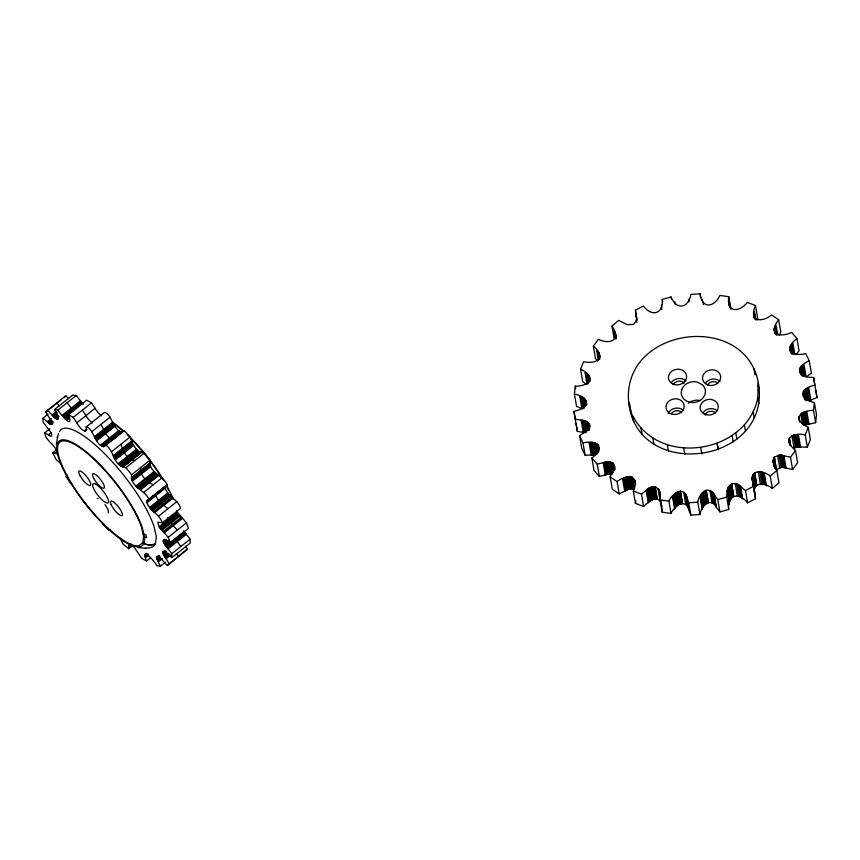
<?xml version="1.0" encoding="UTF-8"?>
<svg xmlns="http://www.w3.org/2000/svg" width="860" height="860" viewBox="0 0 860 860"><rect width="100%" height="100%" fill="white"/><g stroke="black" fill="none" stroke-linecap="round" stroke-linejoin="round"><path stroke-width="1.29" d="M141.545 452.349L123.27 466.851C113.187 464.357 113.81 450.027 105.963 445.233C96.341 451.081 93.794 427.269 86.15 426.979L104.425 412.467C111.649 412.445 115.014 436.848 124.248 430.731L130.247 436.901L132.397 443.62L135.815 448.565L139.739 451.952L144.211 453.156L149.941 460.24C147.554 471.914 163.916 475.892 167.259 484.857L146.608 501.337C148.415 510.722 159.895 513.796 162.25 522.858L180.525 508.357C178.633 499.23 165.604 495.93 165.066 486.287M795.478 450.425L790.501 457.208L779.87 454.897L774.29 457.176L776.322 469.625L781.998 467.216L792.63 469.528L797.607 462.744L795.478 450.425C782.396 439.686 791.34 431.87 805.229 434.848L808.239 427.312C792.823 420.056 798.488 410.424 813.506 410.36L814.388 402.512C798.188 399.212 799.273 388.516 814.871 385.173L813.56 377.465C797.843 377.798 793.898 367.8 809.238 360.748L805.809 353.632C791.501 357.083 783.137 349.171 796.919 338.496L791.587 332.39C779.009 338.356 767.787 333.583 778.655 319.726L771.721 314.986C761.261 323.188 748.576 321.145 755.488 305.526L747.351 302.419C739.084 312.631 726.324 312.911 728.775 296.711L719.917 295.421C714.079 307.568 702.072 309.32 700.062 293.808L690.988 294.399C688.301 308.192 676.798 310.632 671.026 296.969L662.264 299.42C663.447 314.083 651.912 317.211 643.345 306.02L635.4 310.18L636.819 320.35M628.585 401.416C622.5 324.682 752.113 310.256 759.165 388.989C765.25 465.744 635.647 480.149 628.585 401.416L633.766 421.658M629.649 407.575L629.724 403.566M758.875 403.706L757.811 397.535L758.101 382.829M754.435 492.017C752.973 480.568 767.141 483.707 772.323 488.469L778.966 482.825L776.838 470.506L773.151 462.11L774.193 457.305M150.554 557.839L146.49 561.064C140.04 544.541 155.327 562.279 156.939 565.729L160.401 566.192L165.475 562.171M635.97 315.416L636.669 318.415L636.207 320.726L634.282 323.715L632.777 324.446L627.327 324.714L618.63 320.425L611.976 326.069C621.533 339.399 610.815 345.129 598.313 339.367L593.336 346.15C606.375 356.739 597.378 364.79 583.596 361.727L580.575 369.262C595.808 376.099 590.121 386.258 575.308 386.215L574.426 394.052C590.616 397.363 589.551 408.059 573.942 411.402L575.254 419.099L585.499 420.884L589.509 424.378C590.669 430.623 582.929 432.451 579.586 435.827L583.005 442.932C597.313 439.492 605.676 447.404 591.895 458.068L597.227 464.174L607.504 461.583L613.029 462.981C617.34 467.485 611.643 472.645 610.159 476.838L617.093 481.589C627.542 473.387 640.249 475.429 633.325 491.049L641.463 494.156L649.418 487.792L652.869 486.803L656.438 487.319L659.555 491.038L660.039 499.853L662.168 512.184L671.037 513.474L668.908 501.154C671.434 495.027 681.163 486.416 686.183 495.102L688.688 509.668L690.881 515.086L699.954 514.495L697.825 502.175C698.524 494.618 708.006 484.546 713.918 494.124L716.262 507.185L719.928 511.926L728.678 509.475C727.571 494.715 738.901 491.683 747.609 502.874L755.542 498.714L752.178 478.934C751.79 468.485 765.314 471.387 770.195 476.139L772.323 488.469M146.608 501.337L148.984 499.37C145.641 490.393 129.269 486.416 131.655 474.741L125.936 467.668L123.27 466.851M728.678 509.475C727.968 501.853 723.496 489.598 731.538 484.008C737.428 481.804 741.449 487.523 745.48 490.555L747.609 502.874M801.842 413.09L803.971 425.41L815.635 422.679L816.516 414.842L814.388 402.512M56.255 444.512L58.329 433.558M142.76 542.735L143.609 536.371L141.513 527.148A65.435 18.103 51.6 0 0 76.981 445.813A65.435 18.103 51.6 0 0 71.907 484.072A65.435 18.103 51.6 0 0 139.062 545.595L142.76 542.735L144.684 543.789A12.255 11.674 26.2 0 0 155.413 543.993A74.422 20.597 51.6 0 1 151.199 547.336M57.158 437.654L57.308 436.59M699.954 514.495C700.653 506.948 710.134 496.876 716.047 506.454M119.927 537.855A7.718 2.139 51.6 0 1 120.432 539.059L123.077 544.101L128.753 548.766C127.398 542.112 133.171 545.38 135.127 548.702A7.74 2.139 51.6 0 1 138.051 552.937L141.685 558.366L146.49 561.064M86.15 426.979C87.505 433.633 81.732 430.365 79.765 427.044A7.74 2.139 51.6 0 1 76.841 422.808L73.218 417.379L68.413 414.681C74.852 431.204 59.577 413.466 57.964 410.016L54.502 409.553L58.222 417.186L58.039 419.508L54.889 417.971L47.547 410.274L45.763 412.08L51.46 421.163L51.912 424.485L49.514 423.7L43 418.132L48.074 414.101M661.039 501.971C656.008 494.865 647.677 502.541 643.592 506.475L635.454 503.369L635.873 501.036M757.208 320.178L757.617 317.845L755.488 305.526M662.168 512.184L661.781 505.637M632.702 415.498C658.362 467.421 747.232 454.026 757.811 397.535M793.683 448.329L798.015 446.899L807.357 447.168L810.367 439.632L808.239 427.312M671.037 513.474C673.563 507.346 683.291 498.736 688.312 507.421M779.225 335.357L780.783 332.057L778.655 319.726M108.274 512.839L108.252 509.905L105.006 504.465M795.833 354.728L799.047 350.826L796.919 338.496M64.048 397.578L65.822 395.772L68.51 398.546M160.401 566.192L156.896 559.14L156.455 556.517L157.52 556.291L160.014 557.785L167.345 565.471L187.405 549.153L185.577 546.24M187.405 549.153L167.345 565.471M67.273 475.075L65.919 476.375L70.81 483.675L72.552 484.803M158.122 492.113C151.134 496.779 164.604 505.379 167.797 508.819M770.195 476.139L776.838 470.506M610.159 476.838L612.288 489.168L619.221 493.909L628.617 489.297L634.218 489.362L632.089 477.042M47.547 410.274L65.822 395.772M45.763 412.08L60.995 399.997M54.502 409.553L72.778 395.041L76.239 395.514L83.183 404.232M57.964 410.016L76.239 395.514M52.019 414.896L56.083 411.671M52.578 415.595L56.631 412.37M53.148 416.262L57.211 413.036M47.246 421.637L51.299 418.411M53.739 416.885L56.782 414.466M47.827 422.249L50.88 419.831M54.32 417.455L57.362 415.036M48.407 422.798L51.45 420.379M54.889 417.971L57.932 415.552M48.977 423.292L52.019 420.873M55.438 418.401L58.48 415.993M49.514 423.7L51.546 422.088M55.954 418.766L59.007 416.347M50.02 424.034L53.062 421.615M56.427 419.046L58.459 417.433M50.471 424.281L52.503 422.668M62.221 415.305L80.496 400.792M51.234 424.496L53.159 422.862M62.694 416.014L80.969 401.512M63.21 416.724L81.485 402.222M63.758 417.423L82.033 402.921M61.264 463.981L56.244 459.67L52.653 452.887L55.266 453.274A7.74 2.139 51.6 0 0 57.158 453.37C56.631 444.878 45.408 441.373 44.763 432.816L49.837 428.785M64.328 418.1L86.688 400.179L91.493 402.878L95.127 408.306A7.74 2.139 51.6 0 0 98.04 412.542L101.501 415.853M64.909 418.745L68.972 415.52M65.489 419.336L69.552 416.111M66.07 419.863L69.112 417.455M44.763 432.816L48.364 434.859L51.407 432.451M66.628 420.336L69.671 417.917M73.218 417.379L91.493 402.878M76.841 422.808L95.127 408.306M52.653 452.887L56.717 449.662M55.266 453.274L57.297 451.661M84.527 431.064L86.559 429.452M84.893 431.15L86.924 429.538M91.826 431.645L110.102 417.132M94.471 436.687L112.746 422.174M94.654 437.224L112.929 422.722M94.901 437.826L113.176 423.324M95.223 438.471L113.498 423.969M95.61 439.148L113.885 424.646M96.051 439.858L114.326 425.345M96.535 440.567L114.81 426.065M96.653 440.696L114.928 426.194M100.545 445.093L118.831 430.581M101.104 445.523L119.379 431.021M101.63 445.899L119.906 431.397M102.125 446.211L120.411 431.698M102.587 446.437L120.862 431.935M103.006 446.598L121.281 432.096M103.372 446.684L122.657 431.462M103.694 446.695L122.571 431.752M103.953 446.619L124.248 430.731M111.961 451.414L130.247 436.901M113.369 455.574L131.644 441.062M113.359 455.94L131.644 441.438M113.445 456.391L131.72 441.889M113.595 456.918L131.87 442.406M113.821 457.498L132.107 442.986M114.122 458.133L132.397 443.62M114.487 458.799L132.762 444.298M115.24 460.003L133.515 445.502M118.132 463.712L136.407 449.2M118.723 464.303L136.998 449.801M119.314 464.851L137.589 450.35M119.884 465.346L138.159 450.844M120.443 465.776L138.718 451.274M120.97 466.152L139.245 451.65M121.464 466.453L139.739 451.952M121.916 466.69L140.191 452.177M122.335 466.84L140.61 452.338M122.7 466.926L140.975 452.414M123.012 466.926L141.287 452.425M125.936 467.668L144.211 453.156M131.655 474.741L149.941 460.24M131.494 477.784L149.952 463.11M131.397 478.042L149.672 463.54M131.365 478.386L149.64 463.884M131.419 478.816L149.694 464.303M131.548 479.31L149.823 464.808M131.752 479.869L150.027 465.367M132.021 480.493L150.296 465.98M132.365 481.148L150.64 466.636M135.826 486.061L154.101 471.549M136.428 486.685L154.703 472.183M137.019 487.287L155.294 472.774M137.6 487.824L155.886 473.322M138.18 488.319L156.455 473.817M138.729 488.749L157.004 474.247M139.75 489.415L158.025 474.913M140.201 489.652L158.487 475.139M140.621 489.802L158.896 475.29M144.093 492.07L162.368 477.569M146.791 500.789L165.281 486.147M147.275 500.617L167.259 484.857M146.63 501.735L164.905 487.222M146.727 502.208L165.012 487.695M146.909 502.745L165.184 488.243M149.565 507.443L167.85 492.93M150.124 508.152L168.399 493.64M150.704 508.84L168.979 494.339M151.296 509.507L169.571 495.005M151.887 510.141L170.162 495.639M152.478 510.733L170.753 496.231M153.639 511.764L171.914 497.263M154.187 512.194L172.473 497.693M154.714 512.56L172.989 498.048M158.659 516.075L176.934 501.563M128.968 545.659L130.999 544.047M129.011 546.089L131.042 544.477M129.118 546.573L131.139 544.961M128.753 548.766L132.816 545.541M177.461 512.399L186.491 522.805L188.415 528.427L170.14 542.929L168.216 537.306L159.186 526.9L177.461 512.399L176.45 510.517M159.648 527.621L177.923 513.119M160.153 528.352L178.428 513.839M160.691 529.072L178.966 514.57M161.25 529.781L179.525 515.28M161.82 530.469L180.095 515.968M163.002 531.77L181.288 517.269M163.604 532.361L181.879 517.849M164.185 532.899L182.46 518.397M144.77 554.958L146.802 553.346M144.813 555.377L146.845 553.775M183.61 530.813L190.103 539.198L190.178 543.111L171.903 557.613L171.828 553.711L165.335 545.326L163.25 541.348L165.281 539.736M168.216 537.306L186.491 522.805M145.082 556.399L148.124 553.98M163.464 541.929L166.507 539.51M145.308 556.979L148.35 554.56M163.733 542.553L166.786 540.134M145.587 557.613L148.629 555.195M164.066 543.208L167.109 540.789M164.443 543.896L168.506 540.671M164.873 544.606L168.936 541.381M165.335 545.326L169.399 542.101M165.84 546.046L184.115 531.544M166.378 546.766L184.653 532.265M166.937 547.476L185.212 532.974M167.517 548.175L185.792 533.662M156.423 557.549L158.444 555.936M169.13 563.666L162.938 553.378L162.68 552.367L164.712 550.755M162.776 552.84L164.808 551.228M156.52 558.022L159.562 555.614M168.108 548.831L186.383 534.329M162.938 553.378L165.991 550.959M156.681 558.559L159.724 556.14M163.163 553.958L166.206 551.539M156.896 559.14L159.949 556.721M163.432 554.582L166.485 552.163M163.766 555.237L166.808 552.819M157.509 560.43L160.562 558.011M164.142 555.925L167.195 553.507M157.896 561.118L160.938 558.699M164.572 556.635L168.635 553.41M158.326 561.827L162.389 558.602M165.045 557.355L169.108 554.13M165.55 558.075L169.613 554.851M171.828 553.711L190.103 539.198M166.088 558.796L171.161 554.775M745.48 490.555L753.414 486.394L752.178 478.934M591.895 458.068L594.024 470.398L599.355 476.504L608.729 473.989L612.288 474.161M807.056 388.365L809.185 400.685L817 397.492L815.688 389.795M115.1 437.987C108.231 442.631 103.641 428.731 100.964 424.388M110.521 529.781L108.93 530.512L102.931 524.331L102.232 522.256M150.199 547.745L144.91 548.25M713.918 494.124L717.799 499.606L726.549 497.155M579.586 435.827L581.715 448.146L585.133 455.262L595.7 454.843M97.18 498.424L97.954 498.37M686.183 495.102L688.753 502.767L697.825 502.175M573.942 411.402L577.383 431.43L585.079 432.58L582.951 420.26M706.243 490.275L708.468 502.606M138.019 547.562L145.985 548.357M700.33 400.523L697.224 400.147A12.137 10.406 -9.8 0 0 688.484 403.179M660.039 499.853L668.908 501.154M162.25 522.858L159.637 522.471A7.74 2.139 51.6 0 0 157.745 522.375L159.186 526.9M574.426 394.052L576.555 406.382L582.768 408.887M135.074 460.412C127.119 459.638 122.561 451.253 121.099 444.158M142.996 533.694L145.91 534.78L146.576 537.683L143.609 536.371M143.953 543.434L144.674 543.832A12.234 11.352 7.5 0 0 155.456 543.617L156.369 536.844L153.983 526.352A74.422 20.597 51.6 0 0 104.673 453.768A74.422 20.597 51.6 0 0 59.48 431.741M170.14 542.929L164.131 539.392L163.067 540.101L163.25 541.348M153.23 484.825C147.038 481.492 139.094 475.344 140.803 467.496M142.771 542.671L143.695 543.305M715.348 412.821L714.176 411.962A6.074 5.203 -9.8 0 0 705.071 414.993M586.273 384.312L582.704 381.582L580.575 369.262M92.246 423.012L88.903 419.798A7.74 2.139 51.6 0 1 85.989 415.552L82.356 410.123M171.903 557.613L164.883 551.712L162.981 551.26L162.68 552.367M56.685 403.028L59.372 405.802M177.353 530.061L170.387 522.525L167.313 517.763M73.466 410.854L67.102 402.77M83.237 501.004L88.967 508.077M684.098 383.216L683.668 382.668A6.074 5.203 -9.8 0 0 673.38 384.839M597.463 361.039L595.464 358.469L593.336 346.15M180.965 546.455L174.978 538.79M176.44 553.496L178.267 556.409M755.542 498.714L752.145 478.149M758.047 385.151L759.165 388.989M813.56 377.465L817 397.492M809.238 360.748L811.367 373.068L806.164 377.024L804.036 364.704M813.506 410.36L815.635 422.679M808.787 387.989L810.915 400.308M807.905 388.129L810.034 400.448M803.208 365.016L805.121 376.11M802.434 365.425L804.347 376.519M806.239 388.698L808.153 399.792M801.724 365.919L803.423 375.777M805.476 389.118L807.389 400.212M801.09 366.478L802.788 376.336M804.777 389.623L806.691 400.717M800.542 367.113L802.036 375.734M804.164 390.204L805.863 400.061M800.101 367.79L801.37 375.186M799.596 369.048L800.445 373.971M803.326 391.332L804.82 399.964M806.895 411.865L809.024 424.195M806.013 411.822L808.142 424.141M805.132 411.875L807.26 424.206M792.899 343.377L794.823 354.471M804.25 412.037L806.379 424.367M792.178 343.849L793.887 353.707M791.533 344.398L793.232 354.255M803.401 412.295L805.53 424.625M790.963 345.021L792.458 353.643M802.595 412.649L804.724 424.969M790.501 345.688L791.995 354.309M790.136 346.397L791.2 352.568M805.229 434.848L807.357 447.168M789.888 347.15L790.953 353.31M789.738 348.461L790.383 352.159M800.735 414.025L802.445 423.883M798.8 416.777L799.649 421.712M798.746 416.853L799.585 421.927M798.467 434.956L800.596 447.275M797.639 434.73L799.768 447.05M796.768 434.601L798.897 446.931M795.887 434.579L798.015 446.899M776.053 325.241L777.752 335.099M795.005 434.655L797.134 446.985M775.473 325.843L776.967 334.465M794.135 434.837L796.263 447.157M774.989 326.499L776.472 335.131M774.602 327.208L775.881 334.604M793.286 435.117L795.414 447.437M774.333 327.95L775.183 332.885M774.172 328.713L775.021 333.637M774.129 329.477L774.774 333.228M791.963 435.805L794.092 448.135M789.34 438.106L790.62 445.502M789.276 438.17L790.555 445.566M789.093 439.331L790.157 445.502M788.986 440.116L789.63 443.814M788.986 440.89L789.62 444.588M790.501 457.208L792.63 469.528M783.987 455.918L786.115 468.238M783.256 455.52L785.384 467.84M782.46 455.219L784.589 467.539M781.622 455.015L783.75 467.335M780.751 454.908L782.88 467.227M779.87 454.897L781.998 467.216M754.457 311.341L755.951 319.974M778.988 454.994L781.116 467.324M754.048 312.04L755.327 319.436M753.758 312.782L754.822 318.942M753.575 313.535L754.22 317.233M753.51 314.298L754.166 318.275M777.526 455.402L779.654 467.733M774.376 457.122L776.419 469.495M773.796 458.283L775.709 469.366M774.838 465.604L775.473 469.302M773.473 459.025L774.967 467.646M774.322 464.981L774.753 467.442M773.258 459.788L774.538 468.012M773.129 460.562L773.978 465.486M773.086 461.336L773.946 466.27M753.983 368.757L755.048 374.917M764.314 473.527L766.443 485.846M753.124 411.875L754.188 418.046M763.712 472.989L765.841 485.309M763.035 472.527L765.163 484.846M762.293 472.14L764.422 484.47M761.487 471.861L763.615 484.18M760.638 471.667L762.766 483.997M759.767 471.581L761.895 483.911M728.775 296.711L730.903 309.041M729.366 302.505L730.43 308.665M729.172 303.257L729.807 306.956M758.251 471.678L760.38 484.008M729.087 304.021L729.506 306.483M754.758 472.721L756.789 485.072M754.532 472.86L756.66 485.18M753.876 473.731L756.005 486.061M753.371 474.397L755.499 486.728M744.362 424.872L745.426 431.032M752.941 475.107L755.069 487.426M752.607 475.838L754.736 488.168M752.36 476.601L754.489 488.921M752.199 477.375L754.972 493.479M735.687 432.505L736.751 438.675M732.129 435.633L733.193 441.793M740.567 486.76L742.696 499.09M740.148 486.104L742.277 498.435M739.621 485.513L741.75 497.832M739.009 484.986L741.137 497.306M738.321 484.535L740.449 496.865M737.558 484.18L739.686 496.5M736.751 483.911L738.88 496.231M735.268 483.696L737.396 496.016M702.986 302.161L703.415 304.623M702.255 299.226L702.684 302.462M700.062 293.808L700.696 297.495M731.634 483.987L733.763 496.317M731.538 484.008L733.666 496.327M731.376 484.083L733.505 496.403M730.505 484.803L732.634 497.134M729.839 485.352L731.967 497.682M729.237 485.964L731.365 498.284M728.71 486.62L730.839 498.94M728.259 487.308L730.387 499.638M727.893 488.039L730.022 500.359M727.625 488.792L729.753 501.111M727.442 489.566L729.57 501.885M727.356 490.34L729.484 502.659M727.366 491.114L729.592 504.207M717.251 443.438L718.315 449.597M717.1 443.513L718.164 449.673M688.656 299.387L689.075 301.849M717.799 499.606L719.928 511.926M714.133 494.855L716.262 507.185M713.585 493.436L715.713 505.755M713.144 492.791L715.273 505.11M712.607 492.21L714.735 504.53M711.972 491.694L714.101 504.014M711.274 491.264L713.402 503.584M709.909 490.748L712.037 503.068M700.739 447.737L701.803 453.897M674.681 301.709L675.1 304.182M706.082 490.318L708.21 502.638M705.039 490.856L707.167 503.175M671.026 296.969L671.445 299.43M704.243 491.253L706.372 503.573M703.501 491.726L705.63 504.046M702.813 492.253L704.942 504.583M702.19 492.844L704.318 505.164M701.642 493.489L703.77 505.809M701.169 494.167L703.297 506.497M700.782 494.887L702.91 507.217M700.481 495.639L702.609 507.959M700.276 496.403L702.405 508.733M700.169 497.177L702.297 509.507M662.264 299.42L662.684 301.881M661.351 304.687L661.77 307.149M661.372 307.009L661.802 309.471M683.732 448.243L684.796 454.402M688.753 502.767L690.881 515.086M686.43 495.822L688.688 509.668M685.828 494.414L687.957 506.733M685.366 493.78L687.495 506.11M684.807 493.21L686.936 505.54M683.657 492.414L685.786 504.745M680.357 491.221L682.485 503.551M680.271 491.2L682.399 503.519M680.099 491.2L682.227 503.53M678.959 491.512L681.088 503.842M678.078 491.748L680.206 504.067M677.239 492.049L679.368 504.379M676.433 492.436L678.562 504.755M667.371 444.932L668.435 451.091M675.67 492.887L677.798 505.207M674.96 493.404L677.089 505.723M674.326 493.973L676.454 506.303M673.756 494.608L675.885 506.927M673.262 495.274L675.39 507.604M672.853 495.994L674.982 508.314M672.531 496.725L674.659 509.055M635.4 310.18L636.916 319.834M636.454 319.974L636.884 322.435M652.783 438.019L653.847 444.179M659.706 491.78L660.125 494.253M659.287 490.318L660.136 495.252M659.652 493.317L660.071 495.779M658.911 489.641L659.975 495.801M659.448 494.07L661.576 506.389M658.018 488.62L660.147 500.95M655.191 486.76L657.32 499.09M654.944 486.695L657.072 499.015M653.772 486.76L655.9 499.079M652.869 486.803L654.997 499.133M651.966 486.932L654.095 499.252M640.958 427.979L642.022 434.139M651.095 487.136L653.224 499.466M650.235 487.426L652.364 499.746M649.418 487.792L651.547 500.112M648.644 488.222L650.773 500.541M647.924 488.716L650.053 501.047M647.268 489.275L649.397 501.606M646.677 489.899L648.805 502.219M646.161 490.555L648.289 502.885M615.502 333.702L616.147 337.399M615.255 332.96L616.104 337.894M614.911 332.261L616.115 338.474M614.491 331.594L615.771 338.98M613.976 330.971L615.255 338.367M641.463 494.156L643.592 506.475M611.976 326.069L614.104 338.388M635.067 480.762L635.669 483.976M634.497 479.579L635.142 483.277M632.304 477.16L634.228 488.254M630.939 476.859L633.067 489.19M633.325 491.049L635.454 503.369M630.068 476.719L632.197 489.05M629.176 476.666L631.304 488.985M628.273 476.687L630.401 489.007M627.37 476.784L629.499 489.114M626.488 476.977L628.617 489.297M625.629 477.236L627.757 489.566M624.801 477.579L626.929 489.91M624.016 477.999L626.144 490.318M623.274 478.472L625.403 490.802M622.597 479.02L624.726 491.339M599.291 353.428L599.925 357.126M598.925 352.729L599.775 357.663M598.474 352.073L599.753 359.469M597.947 351.471L599.226 358.867M597.345 350.923L598.829 359.544M596.668 350.428L598.377 360.297M614.459 465.808L615.104 469.56M617.093 481.589L619.221 493.909M613.029 462.981L614.309 470.377M611.804 462.4L613.503 472.258M611.009 462.078L612.707 471.936M610.159 461.831L612.083 472.925M609.299 461.669L611.428 473.989M608.407 461.583L610.536 473.914M607.504 461.583L609.633 473.914M606.601 461.669L608.729 473.989M605.72 461.831L607.848 474.161M604.849 462.078L606.977 474.397M589.605 377.046L590.347 381.034M589.304 376.325L589.938 380.023M588.917 375.648L589.766 380.571M604.01 462.4L606.139 474.72M588.444 375.003L589.509 381.163M587.896 374.412L589.164 381.808M603.204 462.787L605.332 475.118M587.272 373.874L588.756 382.506M586.584 373.412L588.283 383.27M598.366 444.835L599.334 449.963M585.832 373.004L587.745 384.097M585.037 372.681L586.95 383.764M597.463 444.212L598.743 451.608M596.786 443.728L598.28 452.36M596.055 443.319L597.754 453.177M595.26 442.975L597.184 454.069M594.432 442.706L596.346 453.8M593.572 442.524L595.486 453.607M597.227 464.174L599.355 476.504M586.197 401.039L586.842 404.738M585.875 400.33L586.509 404.028M585.466 399.653L586.316 404.587M592.691 442.416L594.819 454.736M584.972 399.029L586.036 405.189M589.509 424.378L589.938 426.839M584.402 398.449L585.671 405.845M588.767 423.356L589.616 428.28M591.788 442.395L593.916 454.714M588.251 422.744L589.519 430.14M583.757 397.933L585.251 406.565M587.659 422.185L588.928 429.57M583.048 397.481L584.757 407.339M590.884 442.448L593.013 454.779M586.993 421.679L588.487 430.312M582.295 397.094L584.209 408.188M586.273 421.25L587.767 429.871M589.992 442.599L592.121 454.918M581.478 396.793L583.403 407.887M585.499 420.884L587.197 430.742M589.121 442.814L591.25 455.144M580.64 396.557L582.553 407.651M584.682 420.594L586.595 431.688M579.758 396.406L581.887 408.737M583.822 420.389L585.95 432.709M582.048 420.217L584.176 432.537M575.308 386.215L575.738 388.677M581.156 420.25L583.284 432.58M583.005 442.932L585.133 455.262M688.559 508.152L688.677 508.905M576.071 423.722L577.383 431.43M43 418.132L43.075 422.034L50.45 431.849L51.804 434.923L51.105 436.321A7.718 2.139 51.6 0 1 48.364 434.859M114.896 424.507A65.435 18.103 51.6 0 1 121.787 430.108M130.139 437.933A65.435 18.103 51.6 0 1 148.017 458.262M150.414 461.401A65.435 18.103 51.6 0 1 151.973 463.486M152.736 464.529A65.435 18.103 51.6 0 1 161.272 477.171M166.421 486.007A65.435 18.103 51.6 0 1 168.614 490.221M170.882 495.059A65.435 18.103 51.6 0 1 172.312 498.52M112.445 422.088A66.779 18.479 51.6 0 1 123.442 430.989M127.237 434.526A66.779 18.479 51.6 0 1 163.927 480.772M166.507 485.276A66.779 18.479 51.6 0 1 173.129 499.144M707.5 385.409A6.074 5.203 -9.8 0 1 708.21 384.162L709.253 383.087A6.074 5.203 -9.8 0 1 713.649 381.636L715.197 381.84A6.074 5.203 -9.8 0 1 717.788 383.238M671.241 413.81A6.074 5.203 -9.8 0 1 681.69 412.736M668.091 413.692A9.105 7.804 -9.8 0 1 683.517 410.435M671.585 382.238A9.105 7.804 -9.8 0 1 685.947 380.851M705.705 382.808A9.105 7.804 -9.8 0 1 720.067 381.421M703.007 412.768A9.105 7.804 -9.8 0 1 717.304 410.704M681.862 389.365L681.27 392.074A12.137 10.406 -9.8 0 0 684.323 399.481L686.71 401.158L692.655 402.587A12.137 10.406 -9.8 0 0 704.824 394.88L705.415 392.181A12.137 10.406 -9.8 0 0 702.373 384.764L697.137 382.034L694.031 381.668A12.137 10.406 -9.8 0 0 681.862 389.365M95.621 484.158L94.17 483.61A12.137 3.365 51.6 0 0 94.342 489.996L95.836 492.479A12.137 3.365 51.6 0 0 105.565 502.466L107.016 503.014A12.137 3.365 51.6 0 0 106.855 496.628L105.35 494.145A12.137 3.365 51.6 0 0 95.621 484.158M144.491 537.253L142.351 527.836A66.779 18.479 51.6 0 0 70.477 441.621A66.779 18.479 51.6 0 0 84.302 502.476A66.779 18.479 51.6 0 0 144.491 537.253M111.047 504.454A9.105 2.515 51.6 0 0 121.4 515.688A9.105 2.515 51.6 0 0 116.885 505.024A9.105 2.515 51.6 0 0 111.047 504.454M80.001 475.644A9.105 2.515 51.6 0 0 90.3 485.438A9.105 2.515 51.6 0 0 83.957 473.613A9.105 2.515 51.6 0 0 80.001 475.644M93.719 478.407A9.105 2.515 51.6 0 0 104.017 488.2A9.105 2.515 51.6 0 0 97.674 476.365A9.105 2.515 51.6 0 0 93.719 478.407M669.983 413.348A9.105 7.804 -9.8 0 0 684.119 406.78A9.105 7.804 -9.8 0 0 671.101 399.76A9.105 7.804 -9.8 0 0 669.983 413.348M672.413 383.764A9.105 7.804 -9.8 0 0 686.549 377.196A9.105 7.804 -9.8 0 0 673.53 370.176A9.105 7.804 -9.8 0 0 672.413 383.764M706.533 384.334A9.105 7.804 -9.8 0 0 720.669 377.766A9.105 7.804 -9.8 0 0 707.651 370.746A9.105 7.804 -9.8 0 0 706.533 384.334M704.523 414.133A9.105 7.804 -9.8 0 0 718.261 406.92A9.105 7.804 -9.8 0 0 704.781 400.545A9.105 7.804 -9.8 0 0 704.523 414.133"/></g></svg>
